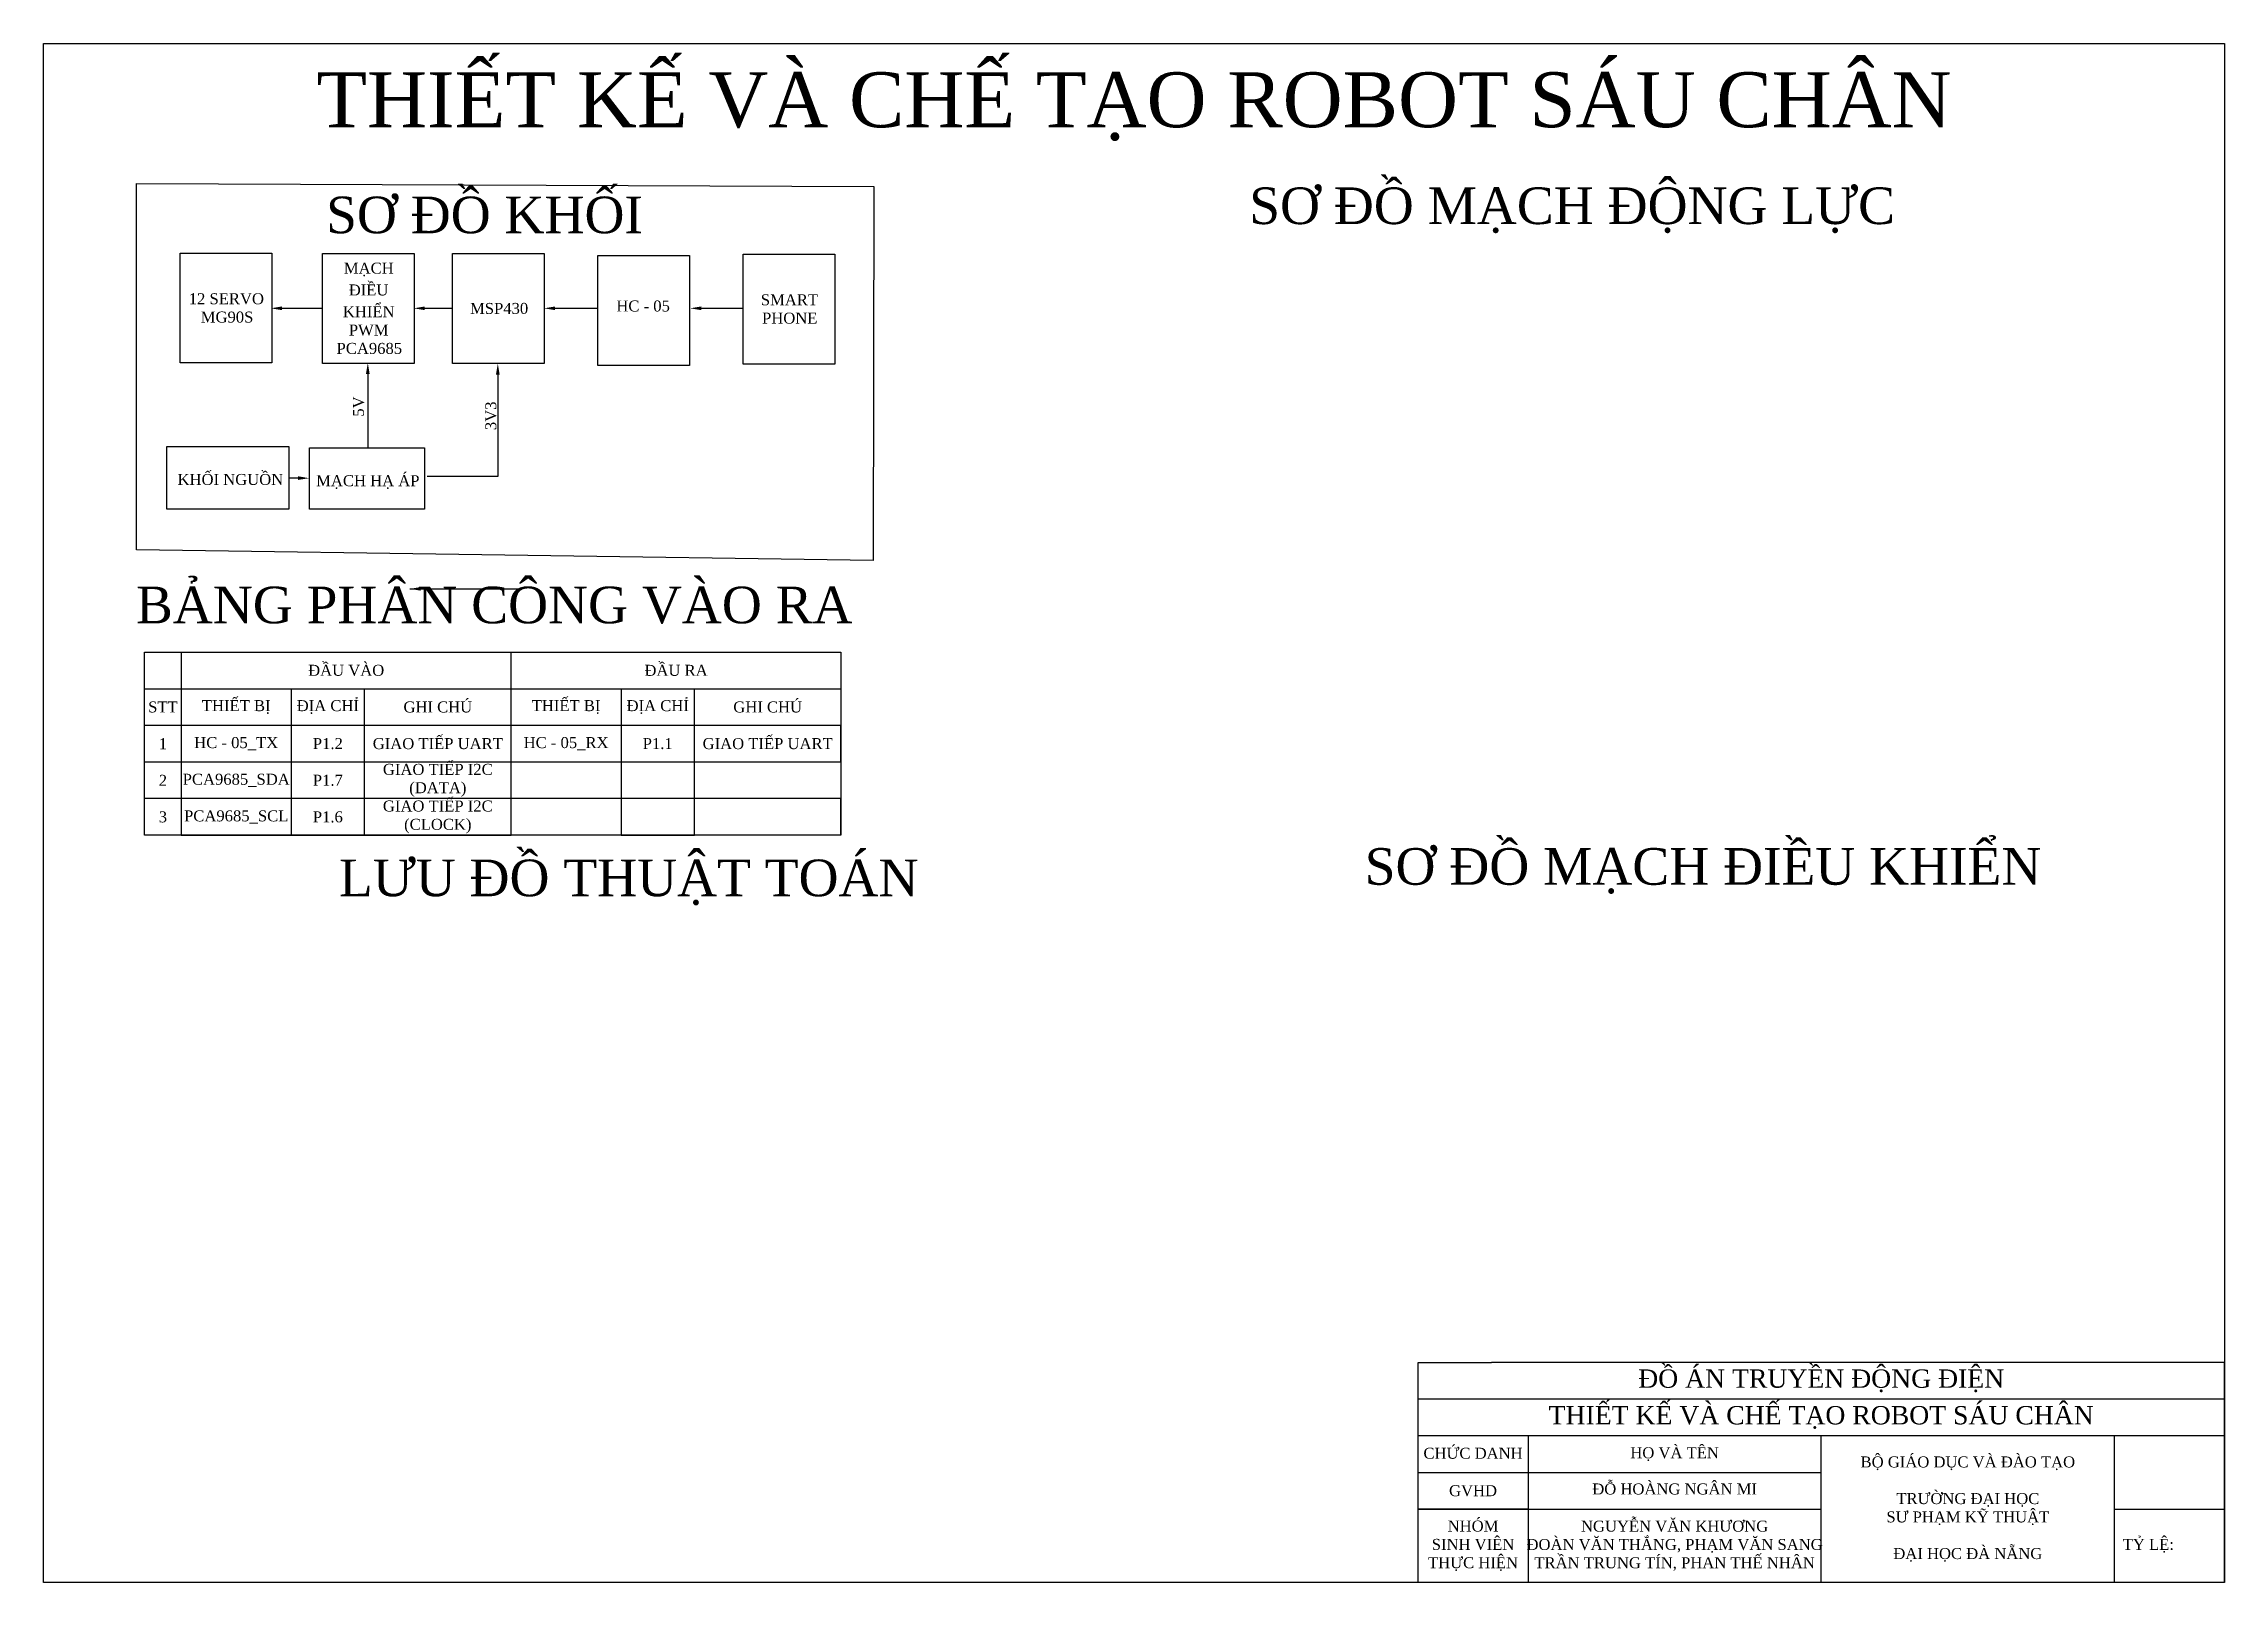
# Model space of a CAD drawing. Header units: inches. Extents: x 0 to 595, y 0 to 420.
import ezdxf

# ---------------------------------------------------------------- set-up
doc = ezdxf.new("R2010")
doc.units = ezdxf.units.IN
doc.header["$LTSCALE"] = 100000
doc.header["$MEASUREMENT"] = 0
doc.linetypes.add('DASHED', pattern=[0.75, 0.5, -0.25])
doc.linetypes.add('HIDDEN', pattern=[0.375, 0.25, -0.125])
doc.styles.add('MtXpl_Times_New_Roma', font='times.ttf')
doc.dimstyles.get("Standard").update_dxf_attribs({"dimtxt": 0.18, "dimasz": 0.18, "dimexe": 0.18, "dimexo": 0.0625, "dimgap": 0.09, "dimtad": 0, "dimtih": 1, "dimtoh": 1, "dimdec": 4, "dimzin": 0, "dimdsep": 46, "dimtxsty": 'Standard', "dimcen": 0.09, "dimadec": 0, "dimazin": 0, "dimtfac": 1, "dimtdec": 4, "dimtofl": 0, "dimtmove": 0, "dimatfit": 3, "dimfxl": 1, "dimtolj": 1, "dimtzin": 0, "dimarcsym": 0})

msp = doc.modelspace()

# ---------------------------------------------------------------- linework, layer by layer
for p, q in [((37.3, 362.83), (62.3, 362.83)), ((37.3, 332.83), (37.3, 362.83)), ((62.3, 362.83), (62.3, 332.83)), ((76.06, 362.73), (101.06, 362.73)), ((76.06, 332.73), (76.06, 362.73)), ((101.06, 362.73), (101.06, 332.73)), ((111.57, 362.68), (136.57, 362.68)), ((111.57, 332.68), (111.57, 362.68)), ((136.57, 362.68), (136.57, 332.68)), ((151.21, 362.13), (176.21, 362.13)), ((151.21, 332.13), (151.21, 362.13)), ((176.21, 362.13), (176.21, 332.13)), ((190.89, 362.54), (215.89, 362.54)), ((190.89, 332.54), (190.89, 362.54)), ((215.89, 362.54), (215.89, 332.54)), ((62.3, 332.83), (37.3, 332.83)), ((101.06, 332.73), (76.06, 332.73)), ((136.57, 332.68), (111.57, 332.68)), ((176.21, 332.13), (151.21, 332.13)), ((215.89, 332.54), (190.89, 332.54)), ((27.55, 253.92), (217.55, 253.92)), ((27.55, 203.92), (27.55, 253.92)), ((27.55, 253.92), (37.55, 253.92)), ((37.55, 253.92), (37.55, 203.92)), ((127.55, 203.92), (127.55, 253.92)), ((217.55, 253.92), (217.55, 203.92)), ((27.55, 233.92), (27.55, 243.92)), ((27.55, 243.92), (217.55, 243.92)), ((37.55, 243.92), (67.55, 243.92)), ((67.55, 243.92), (67.55, 203.92)), ((87.55, 203.92), (87.55, 243.92)), ((127.55, 243.92), (157.55, 243.92)), ((157.55, 243.92), (157.55, 203.92)), ((177.55, 203.92), (177.55, 243.92)), ((217.55, 233.92), (27.55, 233.92)), ((217.55, 223.92), (217.55, 233.92)), ((27.55, 213.92), (27.55, 223.92)), ((27.55, 223.92), (217.55, 223.92)), ((217.55, 213.92), (27.55, 213.92)), ((217.55, 203.92), (217.55, 213.92)), ((217.55, 203.92), (27.55, 203.92)), ((37.55, 203.92), (127.55, 203.92)), ((67.55, 203.92), (87.55, 203.92)), ((157.55, 203.92), (177.55, 203.92)), ((375, 0), (375, 60)), ((375, 60), (395, 60)), ((595, 60), (395, 60)), ((595, 0), (595, 60)), ((595, 60), (595, 50)), ((395, 50), (375, 50)), ((595, 50), (395, 50)), ((395, 40), (375, 40)), ((595, 40), (395, 40)), ((485, 40), (405, 40)), ((405, 40), (405, 0)), ((485, 0), (485, 40)), ((565, 0), (565, 40)), ((595, 30), (595, 40)), ((375, 30), (485, 30)), ((595, 20), (595, 30)), ((405, 20), (375, 20)), ((375, 20), (485, 20)), ((565, 20), (595, 20)), ((595, 10), (595, 20)), ((595, 0), (595, 10)), ((405, 0), (375, 0)), ((565, 0), (485, 0)), ((595, 0), (565, 0))]:
    msp.add_line(p, q)
for points in [[(0, 0), (0, 420), (595, 420), (595, 0), (0, 0)], [(226.54, 381), (226.36, 278.94), (25.3, 281.83), (25.3, 381.83)]]:
    msp.add_lwpolyline(points, close=True)
for points in [[(65.02, 347.75), (76.06, 347.75)], [(103.99, 347.75), (111.57, 347.75)], [(139.57, 347.75), (151.09, 347.75)], [(179.44, 347.75), (190.96, 347.75)], [(88.45, 329.85), (88.45, 309.66)], [(123.92, 329.65), (123.92, 301.88)], [(123.92, 301.88), (104.61, 301.88)]]:
    msp.add_lwpolyline(points)
at = {"linetype": 'HIDDEN'}
for points in [[(33.65, 310), (66.86, 310), (66.86, 292.9), (33.65, 292.9)], [(72.53, 309.66), (103.92, 309.66), (103.92, 292.9), (72.53, 292.9)]]:
    msp.add_lwpolyline(points, close=True, dxfattribs=at)
at = {"linetype": 'DASHED'}
msp.add_lwpolyline([(69.43, 301.41), (66.86, 301.43)], dxfattribs=at)
for points in [[(65.02, 347.25), (62.02, 347.75), (65.02, 348.25)], [(103.99, 347.25), (100.99, 347.75), (103.99, 348.25)], [(139.57, 347.25), (136.57, 347.75), (139.57, 348.25)], [(179.44, 347.25), (176.44, 347.75), (179.44, 348.25)], [(87.95, 329.85), (88.45, 332.85), (88.95, 329.85)], [(123.42, 329.65), (123.92, 332.65), (124.42, 329.65)]]:
    msp.add_solid(points)
msp.add_solid([(69.44, 301.91), (72.43, 301.38), (69.43, 300.91)], dxfattribs=at)

# ---------------------------------------------------------------- texts
at = {"linetype": 'HIDDEN', "style": 'MtXpl_Times_New_Roma'}
for s, height, p in [('SƠ ĐỒ KHỐI', 10, (77.08, 368.25)), ('MẠCH', 3, (81.92, 357.21)), ('12 SERVO', 3, (39.6, 348.86)), ('ĐIỀU', 3, (83.25, 351.26)), ('SMART', 3, (195.68, 348.57)), ('MG90S', 3, (42.87, 343.86)), ('KHIỂN', 3, (81.66, 345.31)), ('MSP430', 3, (116.35, 346.22)), ('HC - 05', 3, (156.27, 346.88)), ('PHONE', 3, (196.02, 343.57)), ('PWM', 3, (83.28, 340.31)), ('PCA9685', 3, (79.93, 335.31)), ('KHỐI NGUỒN', 3, (36.55, 299.54)), ('MẠCH HẠ ÁP', 3, (74.36, 299.2))]:
    msp.add_text(s, height=height, dxfattribs=at).set_placement(p)
for s, p in [('5V', (87.39, 318.17)), ('3V3', (123.51, 314.51))]:
    msp.add_text(s, height=3, rotation=90, dxfattribs=at).set_placement(p)
for s, insert, char_height, width, attachment_point in [('{\\fTimes New Roman|b0|i0|c0|p18;THIẾT KẾ VÀ CHẾ TẠO ROBOT SÁU CHÂN}', (297.5, 402.79), 15, 595, 5), ('{\\fTimes New Roman|b0|i0|c0|p18;SƠ ĐỒ MẠCH ĐỘNG LỰC}', (417.04, 374.49), 10, 309.0527, 5), ('{\\fTimes New Roman|b0|i0|c0|p18;BẢNG PHÂN CÔNG VÀO RA}', (122.95, 266.67), 10, 208.6285, 5), ('{\\fTimes New Roman|b0|i0|c0|p18;ĐẦU VÀO}', (82.55, 248.92), 3, 90, 5), ('{\\fTimes New Roman|b0|i0|c0|p18;ĐẦU RA}', (172.55, 248.92), 3, 90, 5), ('{\\fTimes New Roman|b0|i0|c0|p18;STT}', (32.55, 238.92), 3, 10, 5), ('{\\fTimes New Roman|b0|i0|c0|p18;THIẾT BỊ}', (52.55, 238.92), 3, 30, 5), ('{\\fTimes New Roman|b0|i0|c0|p18;ĐỊA CHỈ}', (77.55, 238.92), 3, 20, 5), ('{\\fTimes New Roman|b0|i0|c0|p18;GHI CHÚ}', (107.55, 238.92), 3, 40, 5), ('{\\fTimes New Roman|b0|i0|c0|p18;THIẾT BỊ}', (142.55, 238.92), 3, 30, 5), ('{\\fTimes New Roman|b0|i0|c0|p18;ĐỊA CHỈ}', (167.55, 238.92), 3, 20, 5), ('{\\fTimes New Roman|b0|i0|c0|p18;GHI CHÚ}', (197.55, 238.92), 3, 40, 5), ('{\\fTimes New Roman|b0|i0|c0|p18;1}', (32.55, 228.92), 3, 10, 5), ('{\\fTimes New Roman|b0|i0|c0|p18;HC - 05_TX}', (52.55, 228.92), 3, 30, 5), ('{\\fTimes New Roman|b0|i0|c0|p18;P1.2}', (77.55, 228.92), 3, 20, 5), ('{\\fTimes New Roman|b0|i0|c0|p18;GIAO TIẾP UART}', (107.55, 228.92), 3, 40, 5), ('{\\fTimes New Roman|b0|i0|c0|p18;HC - 05_RX}', (142.55, 228.92), 3, 30, 5), ('{\\fTimes New Roman|b0|i0|c0|p18;P1.1}', (167.55, 228.92), 3, 20, 5), ('{\\fTimes New Roman|b0|i0|c0|p18;GIAO TIẾP UART}', (197.55, 228.92), 3, 40, 5), ('{\\fTimes New Roman|b0|i0|c0|p18;2}', (32.55, 218.92), 3, 10, 5), ('{\\fTimes New Roman|b0|i0|c0|p18;PCA9685_SDA}', (52.55, 218.92), 3, 30, 5), ('{\\fTimes New Roman|b0|i0|c0|p18;P1.7}', (77.55, 218.92), 3, 20, 5), ('{\\fTimes New Roman|b0|i0|c0|p18;GIAO TIẾP I2C (DATA)}', (107.55, 218.92), 3, 40, 5), ('{\\fTimes New Roman|b0|i0|c0|p18;GIAO TIẾP I2C (CLOCK)}', (107.55, 208.92), 3, 40, 5), ('{\\fTimes New Roman|b0|i0|c0|p18;3}', (32.55, 208.92), 3, 10, 5), ('{\\fTimes New Roman|b0|i0|c0|p18;PCA9685_SCL}', (52.55, 208.92), 3, 30, 5), ('{\\fTimes New Roman|b0|i0|c0|p18;P1.6}', (77.55, 208.92), 3, 20, 5), ('{\\fTimes New Roman|b0|i0|c0|p18;SƠ ĐỒ MẠCH ĐIỀU KHIỂN}', (452.75, 194.16), 10, 255.6989, 5), ('{\\fTimes New Roman|b0|i0|c0|p18;LƯU ĐỒ THUẬT TOÁN}', (159.64, 191.03), 10, 260.2254, 5), ('{\\fTimes New Roman|b0|i0|c0|p18;ĐỒ ÁN TRUYỀN ĐỘNG ĐIỆN}', (485, 55), 5, 220, 5), ('{\\fTimes New Roman|b0|i0|c0|p18;THIẾT KẾ VÀ CHẾ TẠO ROBOT SÁU CHÂN}', (485, 45), 5, 220, 5), ('{\\fTimes New Roman|b0|i0|c0|p18;CHỨC DANH}', (390, 35.23), 3, 30, 5), ('{\\fTimes New Roman|b0|i0|c0|p18;HỌ VÀ TÊN}', (445, 35), 3, 80, 5), ('{\\fTimes New Roman|b0|i0|c0|p18;BỘ GIÁO DỤC VÀ ĐÀO TẠO\\P\\PTRƯỜNG ĐẠI HỌC\\PSƯ PHẠM KỸ THUẬT\\P\\PĐẠI HỌC ĐÀ NẴNG}', (525, 20), 3, 80, 5), ('{\\fTimes New Roman|b0|i0|c0|p18;GVHD}', (390, 25), 3, 30, 5), ('{\\fTimes New Roman|b0|i0|c0|p18;ĐỖ HOÀNG NGÂN MI}', (445, 25.48), 3, 80, 5), ('{\\fTimes New Roman|b0|i0|c0|p18;NGUYỄN VĂN KHƯƠNG \\PĐOÀN VĂN THẮNG, PHẠM VĂN SANG \\PTRẦN TRUNG TÍN, PHAN THẾ NHÂN}', (445, 10), 3, 80, 5), ('{\\fTimes New Roman|b0|i0|c0|p18;NHÓM \\PSINH VIÊN THỰC HIỆN}', (390, 10), 3, 30, 5), ('{\\fTimes New Roman|b0|i0|c0|p18;  TỶ LỆ:       }', (565, 10), 3, 30, 4)]:
    msp.add_mtext(s, dxfattribs=dict(insert=insert, char_height=char_height, width=width, attachment_point=attachment_point))

# ---------------------------------------------------------------- leaders
msp.add_leader([(99.89, 271.17), (129.89, 271.17)], dimstyle='Standard', override={"dimasz": 3, "dimgap": 0.09, "dimtad": 0})

doc.saveas('drawing.dxf')
